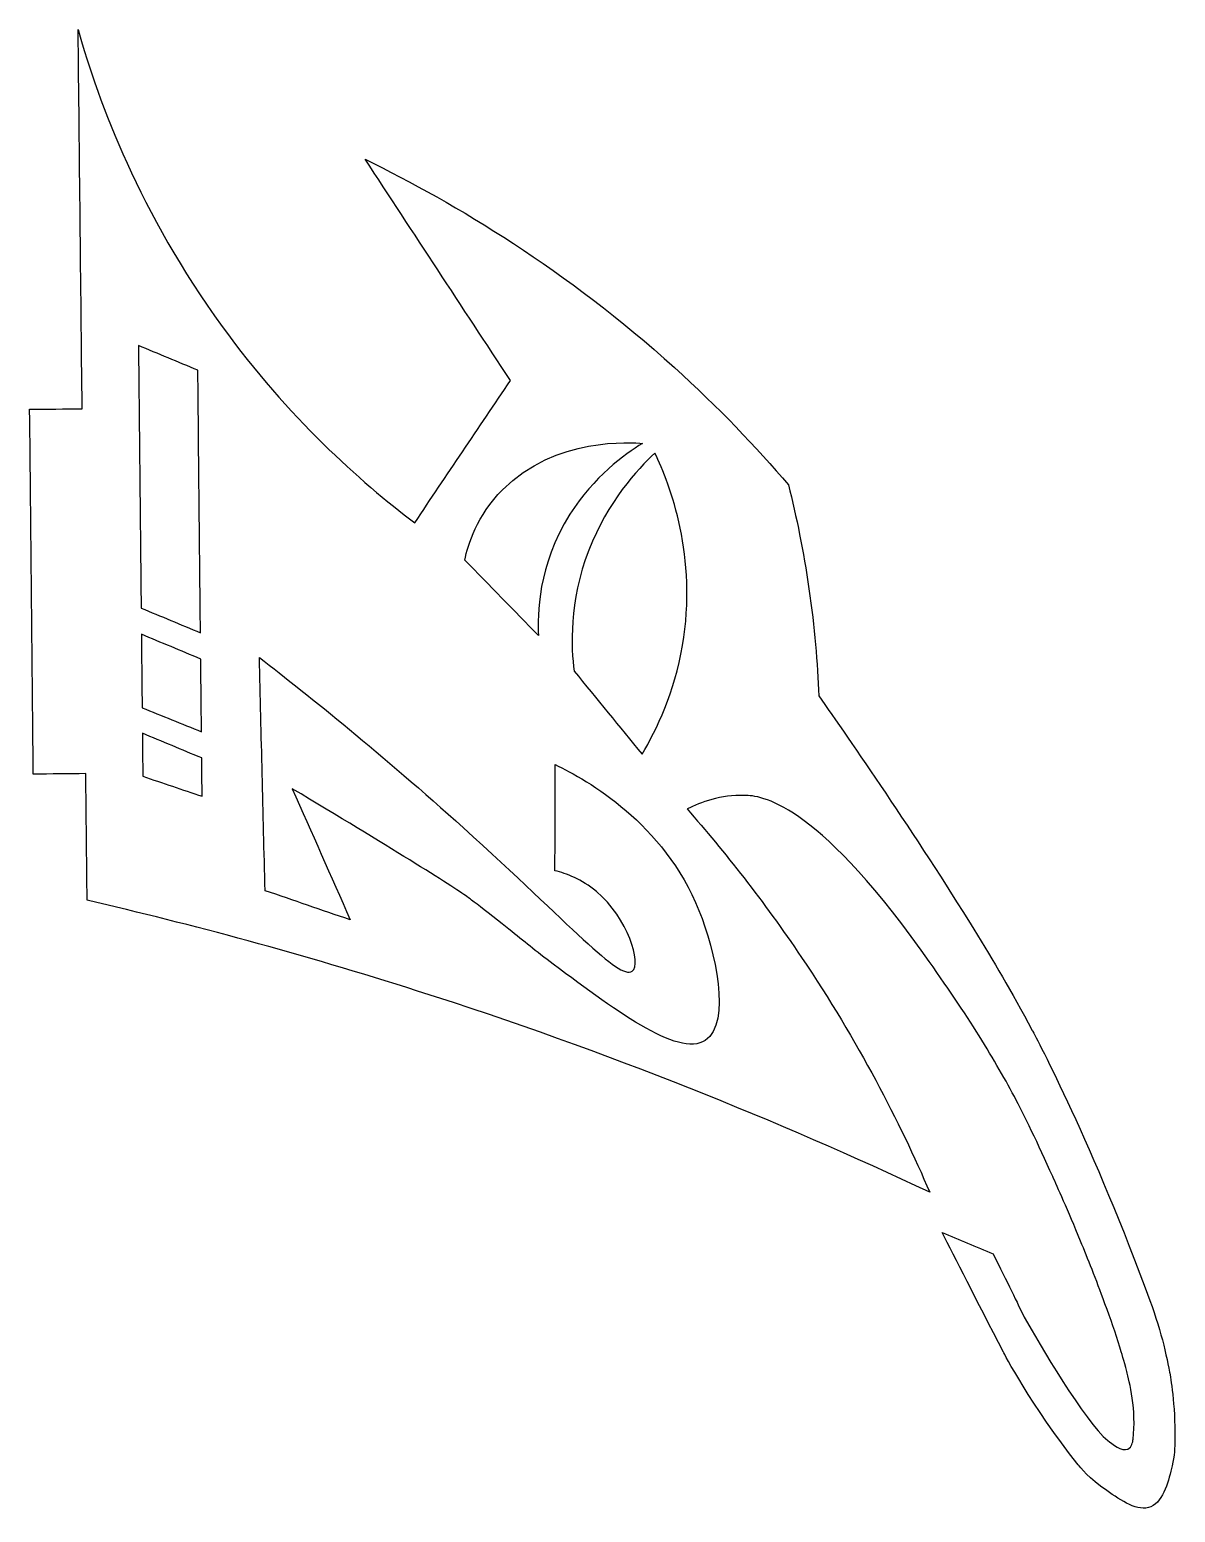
# Model space of a CAD drawing. Extents: x 0 to 129, y 0 to 167.
import ezdxf

# ---------------------------------------------------------------- set-up
doc = ezdxf.new("R2010")
doc.units = 0
doc.layers.add('Camada_1', color=7, linetype='CONTINUOUS')

msp = doc.modelspace()

# ---------------------------------------------------------------- linework, layer by layer
at = {"layer": 'Camada_1', "color": 7}
for points in [[(19.113374, 128.359992), (19.113374, 128.359992)], [(19.440189, 95.830319), (19.440189, 95.830319)], [(19.552168, 84.683788), (19.552168, 84.683788)], [(59.331009, 71.986525), (59.331009, 71.986525)]]:
    msp.add_lwpolyline(points, close=True, dxfattribs=at)
at = {"layer": 'Camada_1', "color": 1}
for points in [[(70.5876, 119.036387)], [(57.476972, 98.475165)], [(89.049511, 91.666149)], [(125.795122, 24.985606)]]:
    msp.add_lwpolyline(points, close=True, dxfattribs=at)
for points in [[(6.086836, 124.02331), (5.934905, 138.258142), (5.782974, 152.492975), (5.631043, 166.727797)], [(5.631043, 166.727797), (7.985977, 158.407028), (12.568325, 146.061817), (21.84655, 133.28925)], [(54.306234, 127.206907), (48.856132, 135.51427), (43.40605, 143.821643), (37.955949, 152.129016)], [(37.955949, 152.129016), (48.22445, 147.097548), (60.636254, 139.652346), (72.776561, 128.674577)], [(21.84655, 133.28925), (29.317084, 123.005187), (37.358531, 115.849009), (43.535337, 111.167568)], [(72.776561, 128.674577), (77.74838, 124.17885), (82.002138, 119.69877), (85.630465, 115.43659)], [(43.535337, 111.167568), (47.125643, 116.514022), (50.715938, 121.860464), (54.306234, 127.206907)], [(0.174546, 123.963816), (2.145306, 123.983644), (4.116076, 124.003471), (6.086836, 124.02331)], [(0.587514, 82.858837), (0.449851, 96.560497), (0.312199, 110.262156), (0.174546, 123.963816)], [(53.435985, 114.906756), (59.350174, 120.867358), (68.036914, 120.228512), (69.185301, 120.126558)], [(69.185301, 120.126558), (67.160137, 118.878823), (63.695966, 116.378319), (61.016918, 112.130307)], [(70.5876, 119.036387), (68.598127, 117.174884), (65.256356, 113.560971), (63.144402, 108.102671)], [(73.687562, 97.349962), (75.416388, 107.362281), (72.296564, 115.406366), (70.5876, 119.036387)], [(85.630465, 115.43659), (86.516891, 111.891294), (87.320202, 107.981033), (87.934382, 103.740468)], [(49.175925, 106.980519), (49.545236, 108.715288), (50.528573, 111.976543), (53.435985, 114.906756)], [(61.016918, 112.130307), (57.373902, 106.353816), (57.3471, 100.778069), (57.476972, 98.475165)], [(57.476972, 98.475165), (54.709953, 101.310276), (51.942934, 104.145398), (49.175925, 106.980519)], [(63.144402, 108.102671), (60.867625, 102.21839), (61.148514, 97.10683), (61.492522, 94.466525)], [(87.934382, 103.740468), (88.56126, 99.412169), (88.900341, 95.366482), (89.049511, 91.666149)], [(69.139714, 85.095713), (70.814917, 87.931132), (72.778624, 92.085974), (73.687562, 97.349962)], [(61.492522, 94.466525), (64.041586, 91.342924), (66.59065, 88.219314), (69.139714, 85.095713)], [(89.049511, 91.666149), (92.441385, 86.830647), (99.914814, 76.053776), (106.506681, 65.381827)], [(6.499803, 82.918331), (4.529044, 82.898503), (2.558273, 82.878675), (0.587514, 82.858837)], [(6.643101, 68.653983), (6.595339, 73.408765), (6.547566, 78.163558), (6.499803, 82.918331)], [(80.681352, 80.473016), (77.988024, 80.537965), (75.734261, 79.700235), (74.203763, 78.942905)], [(100.567344, 63.033114), (88.483165, 79.87623), (82.504235, 80.429056), (80.681352, 80.473016)], [(74.203763, 78.942905), (78.413844, 74.142713), (82.809801, 68.582397), (87.092619, 62.226102)], [(43.86637, 58.434006), (30.862075, 62.583906), (18.404931, 65.936719), (6.643101, 68.653983)], [(106.506681, 65.381827), (108.74943, 61.750912), (110.648644, 58.527792), (113.080832, 54.003331)], [(87.092619, 62.226102), (93.510034, 52.701742), (98.150707, 43.650158), (101.537039, 35.758871)], [(111.061858, 46.547876), (108.657087, 51.05441), (105.521312, 56.128226), (100.567344, 63.033114)], [(101.537039, 35.758871), (84.703851, 43.687605), (65.448453, 51.546798), (43.86637, 58.434006)], [(113.080832, 54.003331), (113.080842, 54.00332), (119.415646, 42.219052), (125.795122, 24.985606)], [(115.382881, 37.546231), (113.737694, 41.187666), (112.133689, 44.539246), (111.061858, 46.547876)], [(118.517066, 30.252738), (117.088868, 33.741057), (115.901577, 36.398159), (115.382881, 37.546231)], [(109.834226, 17.744569), (106.735558, 23.743131), (104.335879, 28.467926), (102.940806, 31.225657)], [(102.940806, 31.225657), (104.848088, 30.431003), (106.75538, 29.636359), (108.662661, 28.841695)], [(121.266624, 23.210636), (120.226573, 26.082845), (119.349211, 28.220222), (118.517066, 30.252738)], [(108.662661, 28.841695), (110.242307, 25.689904), (111.455599, 23.183524), (112.179912, 21.674617)], [(125.795153, 24.985524), (127.307626, 21.17734), (128.099604, 17.90388), (128.540698, 15.491307)], [(122.942997, 18.3066), (122.430778, 19.986653), (121.924697, 21.393288), (121.266624, 23.210636)], [(112.179912, 21.674617), (113.808142, 18.822545), (118.973495, 9.910064), (121.59505, 7.791641)], [(118.243383, 5.07224), (112.960886, 11.723816), (109.834236, 17.744559), (109.834226, 17.744569)], [(123.716211, 15.589696), (123.406396, 16.758982), (123.130732, 17.690828), (122.942997, 18.3066)], [(124.434211, 7.959253), (124.84532, 11.089284), (123.994318, 14.540075), (123.716211, 15.589696)], [(128.540698, 15.491307), (128.632815, 14.987485), (129.191051, 11.849306), (129.146717, 7.928679)], [(121.59505, 7.791641), (122.049344, 7.424528), (123.161721, 6.52565), (123.857302, 6.837779)], [(123.857302, 6.837779), (124.290081, 7.031999), (124.389363, 7.617762), (124.434211, 7.959253)], [(129.146717, 7.928679), (129.136257, 7.003388), (129.092662, 6.073042), (128.822962, 4.928206)], [(121.463608, 2.155106), (119.540693, 3.461461), (118.42501, 4.843522), (118.243383, 5.07224)], [(128.822962, 4.928206), (128.480309, 3.473676), (127.896944, 0.960588), (126.440333, 0.332713)], [(126.440333, 0.332713), (124.986288, -0.294061), (123.106948, 1.038656), (121.463608, 2.155106)]]:
    msp.add_open_spline(points, degree=3, dxfattribs=at)
at = {"layer": 'Camada_1', "color": 7}
for points in [[(19.113374, 128.359992), (16.884514, 129.288479), (14.655653, 130.216955), (12.426792, 131.145441)], [(12.426792, 131.145441), (12.525828, 121.287954), (12.624854, 111.430487), (12.72389, 101.573)], [(19.410472, 98.787561), (19.311436, 108.645038), (19.21241, 118.502515), (19.113374, 128.359992)], [(12.72389, 101.573), (14.95275, 100.644524), (17.181611, 99.716048), (19.410472, 98.787561)], [(19.440189, 95.830319), (17.211328, 96.758806), (14.982457, 97.687282), (12.753607, 98.615758)], [(12.753607, 98.615758), (12.781332, 95.855325), (12.809068, 93.094892), (12.836804, 90.334459)], [(19.522462, 87.64103), (19.495034, 90.370796), (19.467606, 93.100553), (19.440189, 95.830319)], [(26.681804, 69.734496), (26.468838, 78.489639), (26.255872, 87.244802), (26.042906, 95.999945)], [(26.042906, 95.999945), (31.726309, 91.615398), (39.764718, 85.158998), (49.016952, 76.808702)], [(12.836804, 90.334459), (15.065346, 89.436649), (17.293909, 88.538839), (19.522462, 87.64103)], [(19.552168, 84.683788), (17.323308, 85.612274), (15.094447, 86.54075), (12.865586, 87.469226)], [(12.865586, 87.469226), (12.881826, 85.853012), (12.898065, 84.236788), (12.914304, 82.620575)], [(19.595538, 80.366768), (19.581085, 81.805775), (19.566621, 83.244781), (19.552168, 84.683788)], [(59.331009, 71.986525), (59.337784, 75.9743), (59.344631, 79.962044), (59.351447, 83.949819)], [(59.351447, 83.949819), (63.01101, 82.167812), (71.584713, 77.333913), (75.547881, 67.505222)], [(12.914304, 82.620575), (15.141378, 81.869306), (17.368463, 81.118037), (19.595538, 80.366768)], [(49.411012, 69.067511), (47.926993, 70.178968), (40.287315, 74.907132), (29.753979, 81.21244)], [(29.753979, 81.21244), (31.928404, 76.292696), (34.10283, 71.372972), (36.277256, 66.453228)], [(49.016952, 76.808702), (61.106849, 65.897371), (66.567893, 59.60545), (68.022779, 60.673871)], [(63.995199, 69.640843), (62.346696, 71.0254), (60.594229, 71.668109), (59.331009, 71.986525)], [(36.277256, 66.453228), (33.078772, 67.546984), (29.880288, 68.64074), (26.681804, 69.734496)], [(49.934491, 68.673954), (49.93446, 68.673975), (49.670057, 68.873506), (49.411012, 69.067511)], [(53.399493, 65.993634), (51.889895, 67.190987), (50.6203, 68.156725), (49.934491, 68.673954)], [(68.022779, 60.673871), (69.110367, 61.472562), (67.555675, 66.650469), (63.995199, 69.640843)], [(75.547881, 67.505222), (77.370806, 62.984357), (79.242622, 54.866365), (76.257371, 52.875159)], [(58.447108, 61.984921), (56.471996, 63.471063), (55.461878, 64.357818), (53.399493, 65.993634)], [(76.257371, 52.875159), (73.219779, 50.849033), (65.881314, 56.391145), (58.447108, 61.984921)]]:
    msp.add_open_spline(points, degree=3, dxfattribs=at)

doc.saveas('drawing.dxf')
